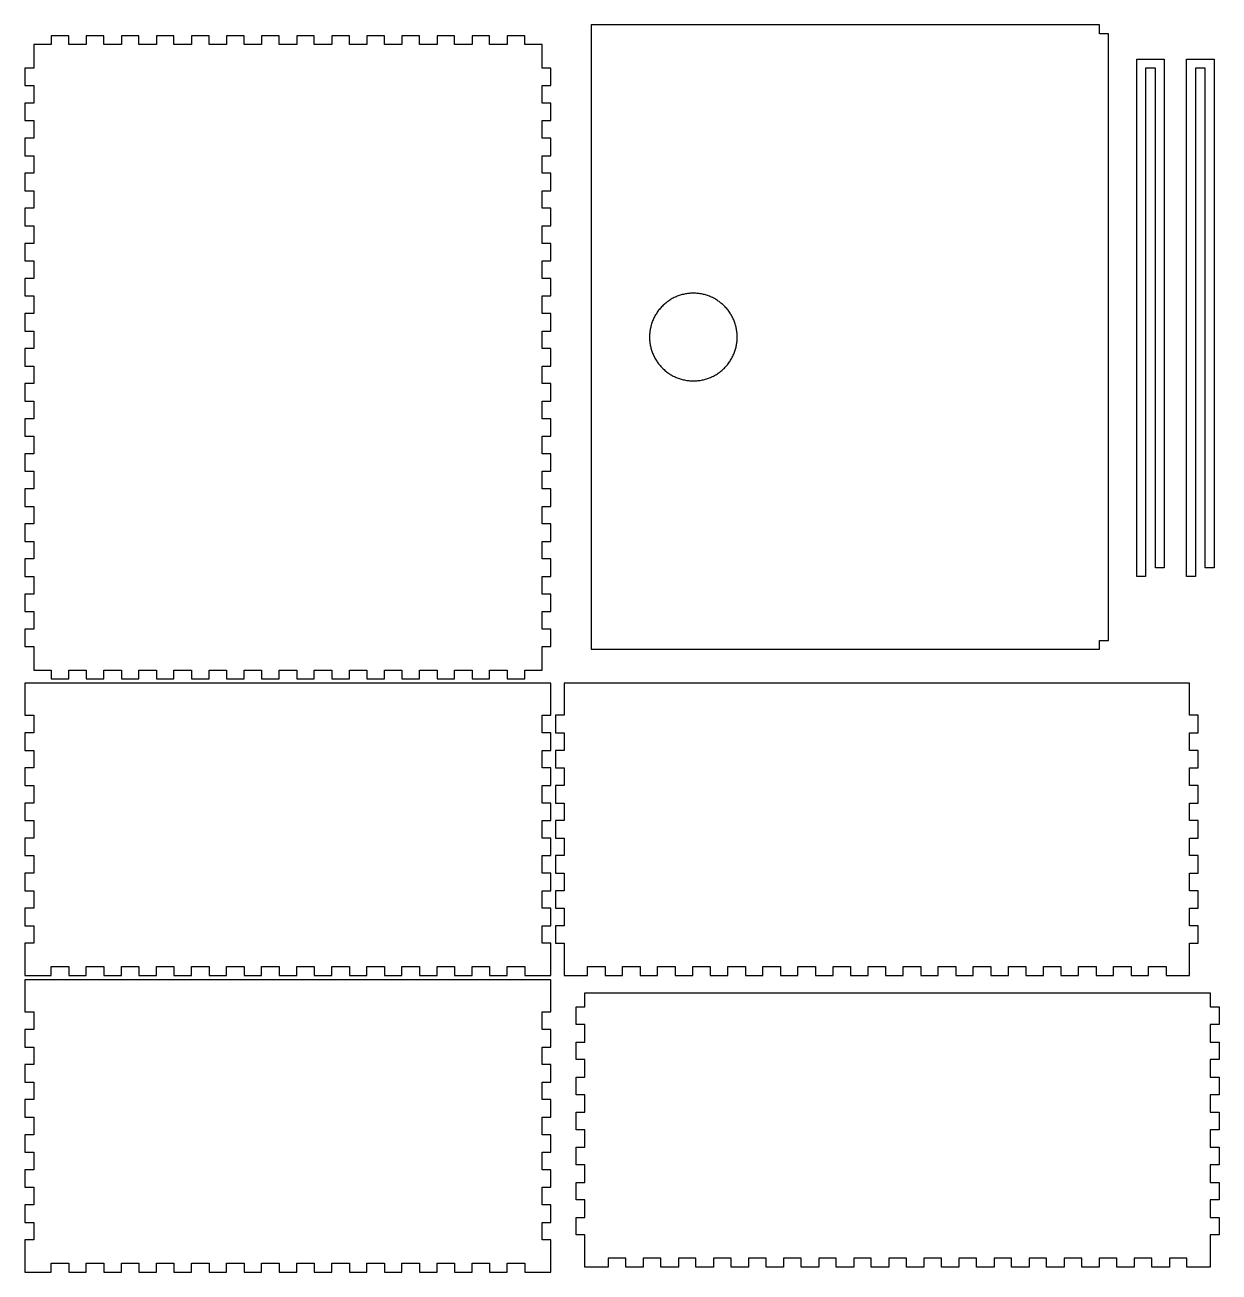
# Model space of a CAD drawing. Header units: millimetres. Extents: x 0 to 433, y 0 to 452.
import ezdxf

# ---------------------------------------------------------------- set-up
doc = ezdxf.new("R2010")
doc.units = ezdxf.units.MM
doc.layers.add('180 220 100', color=6, linetype='Continuous', true_color=0xe300ff)

msp = doc.modelspace()

# ---------------------------------------------------------------- linework, layer by layer
at = {"layer": '180 220 100'}
for points in [[(389.78, 225.92), (389.78, 229.1), (392.96, 229.1), (392.96, 449.17), (389.78, 449.17), (389.78, 452.34), (205.34, 452.34), (205.34, 225.92)], [(413.22, 439.87), (413.22, 255.43), (410.04, 255.43), (410.04, 436.69), (406.44, 436.69), (406.44, 252.25), (403.26, 252.25), (403.26, 439.87)], [(431.3, 439.87), (431.3, 255.43), (428.12, 255.43), (428.12, 436.69), (424.52, 436.69), (424.52, 252.25), (421.34, 252.25), (421.34, 439.87)], [(203.09, 96.14), (203.09, 101.23), (429.93, 101.23), (429.93, 96.14), (433.11, 96.14), (433.11, 89.78), (429.93, 89.78), (429.93, 83.42), (433.11, 83.42), (433.11, 77.06), (429.93, 77.06), (429.93, 70.7), (433.11, 70.7), (433.11, 64.34), (429.93, 64.34), (429.93, 57.98), (433.11, 57.98), (433.11, 51.62), (429.93, 51.62), (429.93, 45.26), (433.11, 45.26), (433.11, 38.9), (429.93, 38.9), (429.93, 32.54), (433.11, 32.54), (433.11, 26.18), (429.93, 26.18), (429.93, 19.82), (433.11, 19.82), (433.11, 13.46), (429.93, 13.46), (429.93, 1.8), (421.45, 1.8), (421.45, 4.98), (415.09, 4.98), (415.09, 1.8), (408.73, 1.8), (408.73, 4.98), (402.37, 4.98), (402.37, 1.8), (396.01, 1.8), (396.01, 4.98), (389.65, 4.98), (389.65, 1.8), (383.29, 1.8), (383.29, 4.98), (376.93, 4.98), (376.93, 1.8), (370.57, 1.8), (370.57, 4.98), (364.21, 4.98), (364.21, 1.8), (357.85, 1.8), (357.85, 4.98), (351.49, 4.98), (351.49, 1.8), (345.13, 1.8), (345.13, 4.98), (338.77, 4.98), (338.77, 1.8), (332.41, 1.8), (332.41, 4.98), (326.05, 4.98), (326.05, 1.8), (319.69, 1.8), (319.69, 4.98), (313.33, 4.98), (313.33, 1.8), (306.97, 1.8), (306.97, 4.98), (300.61, 4.98), (300.61, 1.8), (294.25, 1.8), (294.25, 4.98), (287.89, 4.98), (287.89, 1.8), (281.53, 1.8), (281.53, 4.98), (275.17, 4.98), (275.17, 1.8), (268.81, 1.8), (268.81, 4.98), (262.45, 4.98), (262.45, 1.8), (256.09, 1.8), (256.09, 4.98), (249.73, 4.98), (249.73, 1.8), (243.37, 1.8), (243.37, 4.98), (237.01, 4.98), (237.01, 1.8), (230.65, 1.8), (230.65, 4.98), (224.29, 4.98), (224.29, 1.8), (217.93, 1.8), (217.93, 4.98), (211.57, 4.98), (211.57, 1.8), (203.09, 1.8), (203.09, 13.46), (199.91, 13.46), (199.91, 19.82), (203.09, 19.82), (203.09, 26.18), (199.91, 26.18), (199.91, 32.54), (203.09, 32.54), (203.09, 38.9), (199.91, 38.9), (199.91, 45.26), (203.09, 45.26), (203.09, 51.62), (199.91, 51.62), (199.91, 57.98), (203.09, 57.98), (203.09, 64.34), (199.91, 64.34), (199.91, 70.7), (203.09, 70.7), (203.09, 77.06), (199.91, 77.06), (199.91, 83.42), (203.09, 83.42), (203.09, 89.78), (199.91, 89.78), (199.91, 96.14)]]:
    msp.add_lwpolyline(points, close=True, dxfattribs=at)
at = {"layer": '180 220 100', "color": 0}
for points in [[(3.18, 218.36), (9.54, 218.36), (9.54, 215.18), (15.9, 215.18), (15.9, 218.36), (22.26, 218.36), (22.26, 215.18), (28.62, 215.18), (28.62, 218.36), (34.98, 218.36), (34.98, 215.18), (41.34, 215.18), (41.34, 218.36), (47.7, 218.36), (47.7, 215.18), (54.06, 215.18), (54.06, 218.36), (60.42, 218.36), (60.42, 215.18), (66.78, 215.18), (66.78, 218.36), (73.14, 218.36), (73.14, 215.18), (79.5, 215.18), (79.5, 218.36), (85.86, 218.36), (85.86, 215.18), (92.22, 215.18), (92.22, 218.36), (98.58, 218.36), (98.58, 215.18), (104.94, 215.18), (104.94, 218.36), (111.3, 218.36), (111.3, 215.18), (117.66, 215.18), (117.66, 218.36), (124.02, 218.36), (124.02, 215.18), (130.38, 215.18), (130.38, 218.36), (136.74, 218.36), (136.74, 215.18), (143.1, 215.18), (143.1, 218.36), (149.46, 218.36), (149.46, 215.18), (155.82, 215.18), (155.82, 218.36), (162.18, 218.36), (162.18, 215.18), (168.54, 215.18), (168.54, 218.36), (174.9, 218.36), (174.9, 215.18), (181.26, 215.18), (181.26, 218.36), (187.62, 218.36), (187.62, 226.84), (190.8, 226.84), (190.8, 233.2), (187.62, 233.2), (187.62, 239.56), (190.8, 239.56), (190.8, 245.92), (187.62, 245.92), (187.62, 252.28), (190.8, 252.28), (190.8, 258.64), (187.62, 258.64), (187.62, 265), (190.8, 265), (190.8, 271.36), (187.62, 271.36), (187.62, 277.72), (190.8, 277.72), (190.8, 284.08), (187.62, 284.08), (187.62, 290.44), (190.8, 290.44), (190.8, 296.8), (187.62, 296.8), (187.62, 303.16), (190.8, 303.16), (190.8, 309.52), (187.62, 309.52), (187.62, 315.88), (190.8, 315.88), (190.8, 322.24), (187.62, 322.24), (187.62, 328.6), (190.8, 328.6), (190.8, 334.96), (187.62, 334.96), (187.62, 341.32), (190.8, 341.32), (190.8, 347.68), (187.62, 347.68), (187.62, 354.04), (190.8, 354.04), (190.8, 360.4), (187.62, 360.4), (187.62, 366.76), (190.8, 366.76), (190.8, 373.12), (187.62, 373.12), (187.62, 379.48), (190.8, 379.48), (190.8, 385.84), (187.62, 385.84), (187.62, 392.2), (190.8, 392.2), (190.8, 398.56), (187.62, 398.56), (187.62, 404.92), (190.8, 404.92), (190.8, 411.28), (187.62, 411.28), (187.62, 417.64), (190.8, 417.64), (190.8, 424), (187.62, 424), (187.62, 430.36), (190.8, 430.36), (190.8, 436.72), (187.62, 436.72), (187.62, 445.2), (181.26, 445.2), (181.26, 448.38), (174.9, 448.38), (174.9, 445.2), (168.54, 445.2), (168.54, 448.38), (162.18, 448.38), (162.18, 445.2), (155.82, 445.2), (155.82, 448.38), (149.46, 448.38), (149.46, 445.2), (143.1, 445.2), (143.1, 448.38), (136.74, 448.38), (136.74, 445.2), (130.38, 445.2), (130.38, 448.38), (124.02, 448.38), (124.02, 445.2), (117.66, 445.2), (117.66, 448.38), (111.3, 448.38), (111.3, 445.2), (104.94, 445.2), (104.94, 448.38), (98.58, 448.38), (98.58, 445.2), (92.22, 445.2), (92.22, 448.38), (85.86, 448.38), (85.86, 445.2), (79.5, 445.2), (79.5, 448.38), (73.14, 448.38), (73.14, 445.2), (66.78, 445.2), (66.78, 448.38), (60.42, 448.38), (60.42, 445.2), (54.06, 445.2), (54.06, 448.38), (47.7, 448.38), (47.7, 445.2), (41.34, 445.2), (41.34, 448.38), (34.98, 448.38), (34.98, 445.2), (28.62, 445.2), (28.62, 448.38), (22.26, 448.38), (22.26, 445.2), (15.9, 445.2), (15.9, 448.38), (9.54, 448.38), (9.54, 445.2), (3.18, 445.2), (3.18, 436.72), (0, 436.72), (0, 430.36), (3.18, 430.36), (3.18, 424), (0, 424), (0, 417.64), (3.18, 417.64), (3.18, 411.28), (0, 411.28), (0, 404.92), (3.18, 404.92), (3.18, 398.56), (0, 398.56), (0, 392.2), (3.18, 392.2), (3.18, 385.84), (0, 385.84), (0, 379.48), (3.18, 379.48), (3.18, 373.12), (0, 373.12), (0, 366.76), (3.18, 366.76), (3.18, 360.4), (0, 360.4), (0, 354.04), (3.18, 354.04), (3.18, 347.68), (0, 347.68), (0, 341.32), (3.18, 341.32), (3.18, 334.96), (0, 334.96), (0, 328.6), (3.18, 328.6), (3.18, 322.24), (0, 322.24), (0, 315.88), (3.18, 315.88), (3.18, 309.52), (0, 309.52), (0, 303.16), (3.18, 303.16), (3.18, 296.8), (0, 296.8), (0, 290.44), (3.18, 290.44), (3.18, 284.08), (0, 284.08), (0, 277.72), (3.18, 277.72), (3.18, 271.36), (0, 271.36), (0, 265), (3.18, 265), (3.18, 258.64), (0, 258.64), (0, 252.28), (3.18, 252.28), (3.18, 245.92), (0, 245.92), (0, 239.56), (3.18, 239.56), (3.18, 233.2), (0, 233.2), (0, 226.84), (3.18, 226.84)], [(3.18, 107.59), (9.54, 107.59), (9.54, 110.77), (15.9, 110.77), (15.9, 107.59), (22.26, 107.59), (22.26, 110.77), (28.62, 110.77), (28.62, 107.59), (34.98, 107.59), (34.98, 110.77), (41.34, 110.77), (41.34, 107.59), (47.7, 107.59), (47.7, 110.77), (54.06, 110.77), (54.06, 107.59), (60.42, 107.59), (60.42, 110.77), (66.78, 110.77), (66.78, 107.59), (73.14, 107.59), (73.14, 110.77), (79.5, 110.77), (79.5, 107.59), (85.86, 107.59), (85.86, 110.77), (92.22, 110.77), (92.22, 107.59), (98.58, 107.59), (98.58, 110.77), (104.94, 110.77), (104.94, 107.59), (111.3, 107.59), (111.3, 110.77), (117.66, 110.77), (117.66, 107.59), (124.02, 107.59), (124.02, 110.77), (130.38, 110.77), (130.38, 107.59), (136.74, 107.59), (136.74, 110.77), (143.1, 110.77), (143.1, 107.59), (149.46, 107.59), (149.46, 110.77), (155.82, 110.77), (155.82, 107.59), (162.18, 107.59), (162.18, 110.77), (168.54, 110.77), (168.54, 107.59), (174.9, 107.59), (174.9, 110.77), (181.26, 110.77), (181.26, 107.59), (187.62, 107.59), (190.8, 107.59), (190.8, 119.25), (187.62, 119.25), (187.62, 125.61), (190.8, 125.61), (190.8, 131.97), (187.62, 131.97), (187.62, 138.33), (190.8, 138.33), (190.8, 144.69), (187.62, 144.69), (187.62, 151.05), (190.8, 151.05), (190.8, 157.41), (187.62, 157.41), (187.62, 163.77), (190.8, 163.77), (190.8, 170.13), (187.62, 170.13), (187.62, 176.49), (190.8, 176.49), (190.8, 182.85), (187.62, 182.85), (187.62, 189.21), (190.8, 189.21), (190.8, 195.57), (187.62, 195.57), (187.62, 201.93), (190.8, 201.93), (190.8, 213.59), (187.62, 213.59), (3.18, 213.59), (0, 213.59), (0, 201.93), (3.18, 201.93), (3.18, 195.57), (0, 195.57), (0, 189.21), (3.18, 189.21), (3.18, 182.85), (0, 182.85), (0, 176.49), (3.18, 176.49), (3.18, 170.13), (0, 170.13), (0, 163.77), (3.18, 163.77), (3.18, 157.41), (0, 157.41), (0, 151.05), (3.18, 151.05), (3.18, 144.69), (0, 144.69), (0, 138.33), (3.18, 138.33), (3.18, 131.97), (0, 131.97), (0, 125.61), (3.18, 125.61), (3.18, 119.25), (0, 119.25), (0, 107.59)], [(195.57, 107.59), (204.05, 107.59), (204.05, 110.77), (210.41, 110.77), (210.41, 107.59), (216.77, 107.59), (216.77, 110.77), (223.13, 110.77), (223.13, 107.59), (229.49, 107.59), (229.49, 110.77), (235.85, 110.77), (235.85, 107.59), (242.21, 107.59), (242.21, 110.77), (248.57, 110.77), (248.57, 107.59), (254.93, 107.59), (254.93, 110.77), (261.29, 110.77), (261.29, 107.59), (267.65, 107.59), (267.65, 110.77), (274.01, 110.77), (274.01, 107.59), (280.37, 107.59), (280.37, 110.77), (286.73, 110.77), (286.73, 107.59), (293.09, 107.59), (293.09, 110.77), (299.45, 110.77), (299.45, 107.59), (305.81, 107.59), (305.81, 110.77), (312.17, 110.77), (312.17, 107.59), (318.53, 107.59), (318.53, 110.77), (324.89, 110.77), (324.89, 107.59), (331.25, 107.59), (331.25, 110.77), (337.61, 110.77), (337.61, 107.59), (343.97, 107.59), (343.97, 110.77), (350.33, 110.77), (350.33, 107.59), (356.69, 107.59), (356.69, 110.77), (363.05, 110.77), (363.05, 107.59), (369.41, 107.59), (369.41, 110.77), (375.77, 110.77), (375.77, 107.59), (382.13, 107.59), (382.13, 110.77), (388.49, 110.77), (388.49, 107.59), (394.85, 107.59), (394.85, 110.77), (401.21, 110.77), (401.21, 107.59), (407.57, 107.59), (407.57, 110.77), (413.93, 110.77), (413.93, 107.59), (422.41, 107.59), (422.41, 119.25), (425.59, 119.25), (425.59, 125.61), (422.41, 125.61), (422.41, 131.97), (425.59, 131.97), (425.59, 138.33), (422.41, 138.33), (422.41, 144.69), (425.59, 144.69), (425.59, 151.05), (422.41, 151.05), (422.41, 157.41), (425.59, 157.41), (425.59, 163.77), (422.41, 163.77), (422.41, 170.13), (425.59, 170.13), (425.59, 176.49), (422.41, 176.49), (422.41, 182.85), (425.59, 182.85), (425.59, 189.21), (422.41, 189.21), (422.41, 195.57), (425.59, 195.57), (425.59, 201.93), (422.41, 201.93), (422.41, 213.59), (195.57, 213.59), (195.57, 201.93), (192.39, 201.93), (192.39, 195.57), (195.57, 195.57), (195.57, 189.21), (192.39, 189.21), (192.39, 182.85), (195.57, 182.85), (195.57, 176.49), (192.39, 176.49), (192.39, 170.13), (195.57, 170.13), (195.57, 163.77), (192.39, 163.77), (192.39, 157.41), (195.57, 157.41), (195.57, 151.05), (192.39, 151.05), (192.39, 144.69), (195.57, 144.69), (195.57, 138.33), (192.39, 138.33), (192.39, 131.97), (195.57, 131.97), (195.57, 125.61), (192.39, 125.61), (192.39, 119.25), (195.57, 119.25)], [(3.18, 0), (9.54, 0), (9.54, 3.18), (15.9, 3.18), (15.9, 0), (22.26, 0), (22.26, 3.18), (28.62, 3.18), (28.62, 0), (34.98, 0), (34.98, 3.18), (41.34, 3.18), (41.34, 0), (47.7, 0), (47.7, 3.18), (54.06, 3.18), (54.06, 0), (60.42, 0), (60.42, 3.18), (66.78, 3.18), (66.78, 0), (73.14, 0), (73.14, 3.18), (79.5, 3.18), (79.5, 0), (85.86, 0), (85.86, 3.18), (92.22, 3.18), (92.22, 0), (98.58, 0), (98.58, 3.18), (104.94, 3.18), (104.94, 0), (111.3, 0), (111.3, 3.18), (117.66, 3.18), (117.66, 0), (124.02, 0), (124.02, 3.18), (130.38, 3.18), (130.38, 0), (136.74, 0), (136.74, 3.18), (143.1, 3.18), (143.1, 0), (149.46, 0), (149.46, 3.18), (155.82, 3.18), (155.82, 0), (162.18, 0), (162.18, 3.18), (168.54, 3.18), (168.54, 0), (174.9, 0), (174.9, 3.18), (181.26, 3.18), (181.26, 0), (187.62, 0), (190.8, 0), (190.8, 11.66), (187.62, 11.66), (187.62, 18.02), (190.8, 18.02), (190.8, 24.38), (187.62, 24.38), (187.62, 30.74), (190.8, 30.74), (190.8, 37.1), (187.62, 37.1), (187.62, 43.46), (190.8, 43.46), (190.8, 49.82), (187.62, 49.82), (187.62, 56.18), (190.8, 56.18), (190.8, 62.54), (187.62, 62.54), (187.62, 68.9), (190.8, 68.9), (190.8, 75.26), (187.62, 75.26), (187.62, 81.62), (190.8, 81.62), (190.8, 87.98), (187.62, 87.98), (187.62, 94.34), (190.8, 94.34), (190.8, 106), (187.62, 106), (3.18, 106), (0, 106), (0, 94.34), (3.18, 94.34), (3.18, 87.98), (0, 87.98), (0, 81.62), (3.18, 81.62), (3.18, 75.26), (0, 75.26), (0, 68.9), (3.18, 68.9), (3.18, 62.54), (0, 62.54), (0, 56.18), (3.18, 56.18), (3.18, 49.82), (0, 49.82), (0, 43.46), (3.18, 43.46), (3.18, 37.1), (0, 37.1), (0, 30.74), (3.18, 30.74), (3.18, 24.38), (0, 24.38), (0, 18.02), (3.18, 18.02), (3.18, 11.66), (0, 11.66), (0, 0)]]:
    msp.add_lwpolyline(points, close=True, dxfattribs=at)
at = {"layer": '180 220 100'}
msp.add_rational_spline([(258.34, 339.13, 102.61), (258.34, 323.23, 102.61), (242.44, 323.23, 102.61), (226.54, 323.23, 102.61), (226.54, 339.13, 102.61), (226.54, 355.03, 102.61), (242.44, 355.03, 102.61), (258.34, 355.03, 102.61), (258.34, 339.13, 102.61)], [1, 0.707106781187, 1, 0.707106781187, 1, 0.707106781187, 1, 0.707106781187, 1], degree=2, knots=[-94.24778, -94.24778, -94.24778, -70.685835, -70.685835, -47.12389, -47.12389, -23.561945, -23.561945, 0, 0, 0], dxfattribs=at)

doc.saveas('drawing.dxf')
